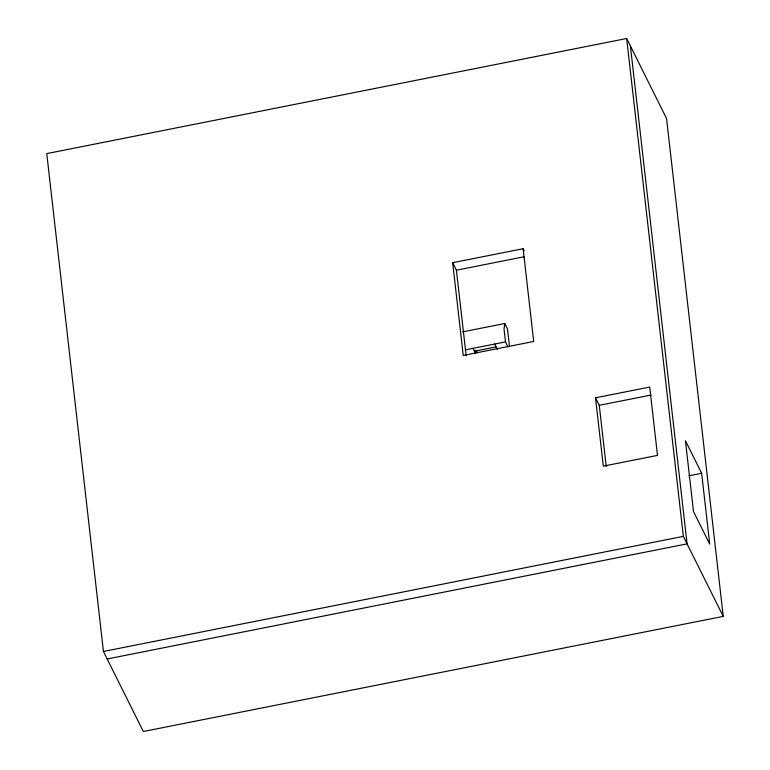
<?xml version="1.0" encoding="UTF-8"?>
<svg xmlns="http://www.w3.org/2000/svg" width="770" height="770" viewBox="0 0 770 770"><rect width="100%" height="100%" fill="white"/><g stroke="black" fill="none" stroke-linecap="round" stroke-linejoin="round"><path stroke-width="1.16" d="M462.587 331.88L504.774 323.506L504.023 329.031L505.486 341.899L508.007 346.952M626.665 38.5L46.758 153.615L103.44 651.468L143.335 731.5L723.242 616.385L666.56 118.532L626.665 38.5L683.337 536.363L723.242 616.385M523.128 248.72L533.687 341.457L463.232 355.442L452.673 262.705L523.128 248.72L524.197 250.866M452.673 262.705L456.408 270.212L524.514 256.689M465.378 349.859L505.486 341.899M474.387 351.197L496.063 346.885M595.518 397.82L649.716 387.06L657.493 455.388L603.295 466.148L595.518 397.82L599.262 405.318L606.231 466.582M599.262 405.318L651.102 395.029M688.881 475.822L701.653 473.29L709.709 544.063L693.5 511.55L685.444 440.777L701.653 473.29M103.44 651.468L683.337 536.363M107.184 658.976L687.081 543.861L630.399 45.998M504.774 323.506L507.517 329.021L509.49 346.365M494.648 344.046L497.314 349.387M472.972 348.348L475.629 353.69M476.717 350.514L476.976 352.824M475.302 350.764L475.523 352.718M456.408 270.212L466.158 355.817"/></g></svg>
